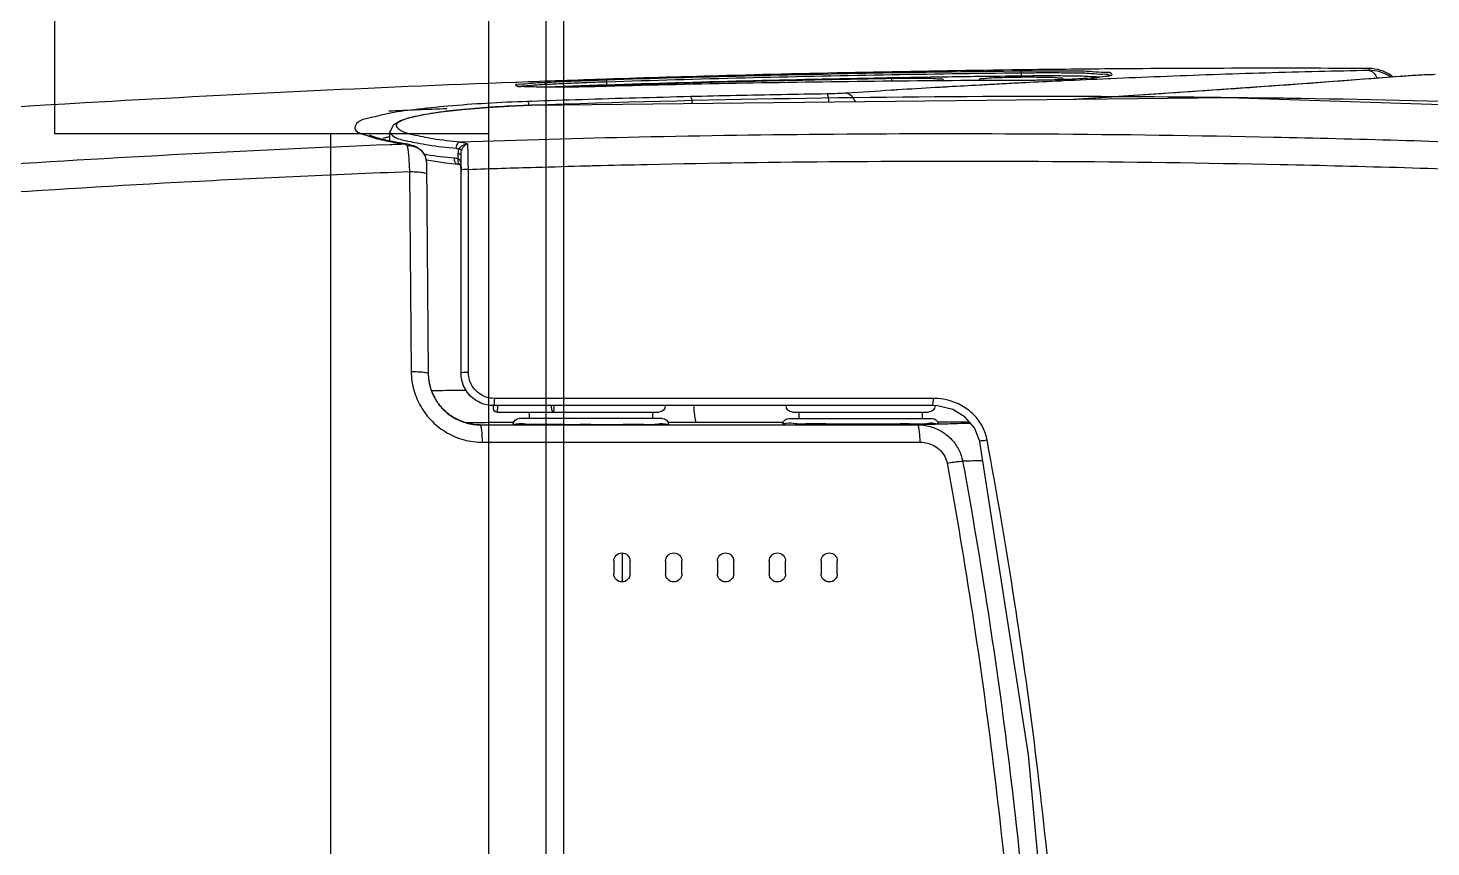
# Model space of a CAD drawing. Header units: millimetres. Extents: x 238075 to 303070, y -258150 to -205841.
# Drawn here: x 275235.9 to 275452.4, y -226556.4 to -226429.9 of the extents above; entities that cross this region are included whole.
import ezdxf

# ---------------------------------------------------------------- set-up
doc = ezdxf.new("R2010")
doc.units = ezdxf.units.MM
doc.header["$LTSCALE"] = 200
doc.layers.add('L4', color=4, linetype='Continuous')
doc.layers.add('아파트', color=253, linetype='Continuous')

msp = doc.modelspace()

# ---------------------------------------------------------------- linework, layer by layer
at = {"layer": 'L4'}
for p, q in [((275306.99, -227004.75, 0), (275306.99, -226313.95, 0)), ((275315.79, -226313.95), (275315.79, -227004.75)), ((275318.59, -227004.75), (275318.59, -226313.95)), ((275239.99, -226366.22), (275239.99, -226446.22)), ((275389.17, -226436.57), (275389.18, -226436.87)), ((275311.22, -226438.81), (275311.24, -226438.82)), ((275311.24, -226438.82), (275311.31, -226438.83)), ((275311.31, -226438.83), (275311.4, -226438.85)), ((275311.4, -226438.85), (275311.54, -226438.86)), ((275311.54, -226438.86), (275311.71, -226438.88)), ((275311.71, -226438.88), (275311.92, -226438.89)), ((275311.92, -226438.89), (275312.16, -226438.9)), ((275312.16, -226438.9), (275312.45, -226438.92)), ((275312.45, -226438.92), (275312.78, -226438.93)), ((275312.78, -226438.93), (275313.15, -226438.94)), ((275313.15, -226438.94), (275313.57, -226438.95)), ((275313.57, -226438.95), (275314.03, -226438.96)), ((275314.03, -226438.96), (275315.11, -226438.98)), ((275315.11, -226438.98), (275316.37, -226438.99)), ((275316.37, -226438.99), (275317.83, -226438.99)), ((275317.83, -226438.99), (275319.47, -226438.98)), ((275319.47, -226438.98), (275321.26, -226438.96)), ((275321.26, -226438.96), (275323.2, -226438.92)), ((275323.2, -226438.92), (275325.17, -226438.88)), ((275325.17, -226437.95), (275325.18, -226438.25)), ((275325.18, -226438.25), (275325.18, -226438.66)), ((275325.18, -226438.78), (275325.18, -226438.88)), ((275369.18, -226437.73), (275369.18, -226438.07)), ((275389.18, -226436.87), (275389.18, -226437.28)), ((275389.18, -226437.95), (275389.68, -226437.95)), ((275389.68, -226437.95), (275391.35, -226437.94)), ((275391.35, -226437.94), (275392.96, -226437.91)), ((275392.96, -226437.91), (275394.48, -226437.87)), ((275394.48, -226437.87), (275395.89, -226437.82)), ((275395.89, -226437.82), (275397.19, -226437.77)), ((275397.19, -226437.77), (275398.37, -226437.71)), ((275398.37, -226437.71), (275399.42, -226437.64)), ((275399.42, -226437.64), (275400.33, -226437.57)), ((275400.33, -226437.57), (275401.12, -226437.49)), ((275401.12, -226437.49), (275401.76, -226437.42)), ((275401.76, -226437.42), (275402.28, -226437.34)), ((275402.28, -226437.34), (275402.67, -226437.27)), ((275402.67, -226437.27), (275402.93, -226437.21)), ((275402.93, -226437.21), (275402.96, -226437.2)), ((275412.72, -226439.88), (275431.88, -226438.53)), ((275431.88, -226438.53), (275449, -226437.23)), ((275447.98, -226437.32), (275447.89, -226437.31)), ((275449, -226437.23), (275451.7, -226437.09)), ((275451.7, -226437.09), (275453.02, -226437.04)), ((275313.61, -226441.83), (275421.17, -226440.65)), ((275397.18, -226440.91), (275412.72, -226439.88)), ((275421.17, -226440.65), (275531.15, -226444.28)), ((275294.87, -226443.73), (275296.97, -226443.28)), ((275296.97, -226443.28), (275299.67, -226442.87)), ((275299.67, -226442.87), (275302.95, -226442.5)), ((275302.95, -226442.5), (275306.77, -226442.18)), ((275306.77, -226442.18), (275311, -226441.94)), ((275311, -226441.94), (275313.61, -226441.83)), ((275313.61, -226441.83), (275313.62, -226441.84)), ((275291.74, -226446), (275292.34, -226444.81)), ((275292.34, -226444.81), (275293.37, -226444.21)), ((275293.37, -226444.21), (275294.87, -226443.73)), ((275239.99, -226446.22), (275306.99, -226446.22, 0)), ((275282.64, -226859.72), (275282.64, -226446.22)), ((275288.66, -226446.48), (275288.58, -226446.41)), ((275288.58, -226446.41), (275288.66, -226446.44)), ((275288.66, -226446.44), (275289.21, -226446.66)), ((275289.21, -226446.66), (275290.19, -226446.96)), ((275290.19, -226446.96), (275291.54, -226447.28)), ((275291.54, -226447.28), (275293.24, -226447.6)), ((275291.74, -226445.99), (275291.74, -226446)), ((275291.74, -226447.32), (275291.74, -226445.99)), ((275293.24, -226447.6), (275294.48, -226447.8)), ((275293.97, -226447.8), (275294.48, -226447.8)), ((275294.48, -226447.8), (275295.85, -226448.25)), ((275295.85, -226448.25), (275296.62, -226448.83)), ((275296.62, -226448.83), (275297.18, -226449.72)), ((275297.18, -226449.72), (275297.38, -226450.74)), ((275302.3, -226449.36), (275302.73, -226449.36)), ((275302.3, -226450.08), (275302.3, -226449.36)), ((275302.73, -226483.22), (275302.73, -226449.36)), ((275297.44, -226450.34), (275297.29, -226450.31)), ((275297.38, -226450.74), (275297.66, -226483.27)), ((275300.33, -226450.76), (275297.44, -226450.34)), ((275302.26, -226450.97), (275300.33, -226450.76)), ((275302.61, -226451.04), (275302.26, -226450.97)), ((275302.67, -226451.06), (275302.61, -226451.04)), ((275302.61, -226451.04), (275302.61, -226451.04)), ((275302.65, -226451.08), (275302.64, -226451.03)), ((275302.7, -226451.42), (275302.65, -226451.08)), ((275302.73, -226451.92), (275302.7, -226451.42)), ((275302.73, -226452.08), (275302.73, -226451.92)), ((275303.86, -226483.11), (275303.86, -226451.74)), ((275294.76, -226452.07), (275295.04, -226482.96)), ((275302.73, -226452.08), (275302.73, -226452.07)), ((275302.73, -226483.39), (275302.73, -226483.22)), ((275302.75, -226483.69), (275302.73, -226483.39)), ((275302.79, -226483.97), (275302.75, -226483.69)), ((275302.84, -226484.24), (275302.79, -226483.97)), ((275302.9, -226484.51), (275302.84, -226484.24)), ((275302.98, -226484.77), (275302.9, -226484.51)), ((275303.06, -226485.01), (275302.98, -226484.77)), ((275303.16, -226485.25), (275303.06, -226485.01)), ((275303.27, -226485.48), (275303.16, -226485.25)), ((275303.38, -226485.69), (275303.27, -226485.48)), ((275303.5, -226485.89), (275303.38, -226485.69)), ((275303.62, -226486.07), (275303.5, -226485.89)), ((275303.74, -226486.24), (275303.62, -226486.07)), ((275303.86, -226486.39), (275303.74, -226486.24)), ((275303.97, -226486.52), (275303.86, -226486.39)), ((275304.07, -226486.63), (275303.97, -226486.52)), ((275304.14, -226486.71), (275304.07, -226486.63)), ((275304.19, -226486.76), (275304.14, -226486.71)), ((275304.19, -226486.76), (275304.24, -226486.8)), ((275304.24, -226486.8), (275304.27, -226486.83)), ((275307.73, -226488.72), (275307.73, -226488.22)), ((275375.44, -226488.22), (275307.73, -226488.22)), ((275376.28, -226488.26), (275375.44, -226488.22)), ((275378.61, -226488.85), (275376.28, -226488.26)), ((275308.23, -226489.22), (275333.25, -226489.22)), ((275333.76, -226490.22), (275311.74, -226490.22)), ((275313.25, -226489.22), (275313.25, -226490.22)), ((275332.25, -226489.22), (275332.25, -226490.22)), ((275332.25, -226489.22), (275332.25, -226490.22)), ((275353.34, -226490.22), (275375.4, -226490.22)), ((275353.88, -226489.22), (275374.88, -226489.22)), ((275354.88, -226489.22), (275354.88, -226490.22)), ((275373.88, -226489.22), (275373.88, -226490.22)), ((275373.88, -226489.22), (275373.88, -226490.22)), ((275380.55, -226490.03), (275378.61, -226488.85)), ((275381.97, -226491.67), (275380.55, -226490.03)), ((275305.57, -226491.14), (275305.65, -226491.14)), ((275305.65, -226491.2), (275305.65, -226491.14)), ((275382.76, -226493.62), (275381.97, -226491.67)), ((275382.8, -226493.83), (275382.76, -226493.62)), ((275390.29, -226542.19), (275382.8, -226493.83)), ((275326.3, -226512.22), (275326.3, -226514.22)), ((275327.65, -226515.44), (275327.65, -226511)), ((275328.8, -226514.22), (275328.8, -226512.22)), ((275334.3, -226512.22), (275334.3, -226514.22)), ((275336.8, -226514.22), (275336.8, -226512.22)), ((275342.3, -226512.22), (275342.3, -226514.22)), ((275344.8, -226514.22), (275344.8, -226512.22)), ((275350.3, -226512.22), (275350.3, -226514.22)), ((275352.8, -226514.22), (275352.8, -226512.22)), ((275358.3, -226512.22), (275358.3, -226514.22)), ((275360.8, -226514.22), (275360.8, -226512.22)), ((275394.94, -226592.63), (275390.29, -226542.19))]:
    msp.add_line(p, q, dxfattribs=at)
for points in [[(275389.16, -226436.37), (275374.01, -226436.56), (275358.86, -226436.85), (275343.72, -226437.26)], [(275389.17, -226436.57), (275382.06, -226436.65), (275374.95, -226436.75), (275367.85, -226436.88)], [(275402.95, -226436.23), (275398.35, -226436.27), (275393.75, -226436.31), (275389.16, -226436.37)], [(275391.88, -226436.55), (275390.98, -226436.56), (275390.08, -226436.57), (275389.17, -226436.57)], [(275391.82, -226436.85), (275390.94, -226436.86), (275390.06, -226436.87), (275389.18, -226436.87)], [(275394.69, -226436.85), (275393.73, -226436.85), (275392.78, -226436.85), (275391.82, -226436.85)], [(275394.8, -226436.55), (275393.83, -226436.55), (275392.85, -226436.55), (275391.88, -226436.55)], [(275397.54, -226436.88), (275396.59, -226436.88), (275395.64, -226436.86), (275394.69, -226436.85)], [(275397.71, -226436.58), (275396.74, -226436.58), (275395.77, -226436.56), (275394.8, -226436.55)], [(275400.2, -226436.66), (275399.37, -226436.59), (275398.54, -226436.59), (275397.71, -226436.58)], [(275402.02, -226436.77), (275401.41, -226436.8), (275400.81, -226436.71), (275400.2, -226436.66)], [(275403.05, -226436.92), (275402.71, -226436.7), (275402.37, -226436.75), (275402.02, -226436.77)], [(275442.86, -226436.16), (275429.55, -226436.1), (275416.25, -226436.12), (275402.95, -226436.23)], [(275426.92, -226436.86), (275424.19, -226436.94), (275421.47, -226437.03), (275418.74, -226437.13)], [(275435.07, -226436.64), (275432.35, -226436.71), (275429.64, -226436.78), (275426.92, -226436.86)], [(275442.87, -226436.47), (275440.27, -226436.52), (275437.67, -226436.57), (275435.07, -226436.64)], [(275444.7, -226436.46), (275444.1, -226436.27), (275443.48, -226436.17), (275442.86, -226436.16)], [(275442.86, -226436.16), (275442.86, -226436.18), (275442.86, -226436.2), (275442.86, -226436.22)], [(275442.86, -226436.22), (275442.86, -226436.3), (275442.86, -226436.39), (275442.86, -226436.47)], [(275444.53, -226436.69), (275443.99, -226436.54), (275443.43, -226436.47), (275442.87, -226436.47)], [(275442.87, -226436.47), (275443.09, -226436.48), (275443.3, -226436.59), (275443.47, -226436.73)], [(275443.47, -226436.73), (275443.69, -226436.91), (275443.85, -226437.14), (275443.98, -226437.39)], [(275446.04, -226437.36), (275445.57, -226437.07), (275445.06, -226436.84), (275444.53, -226436.69)], [(275446.37, -226437.32), (275445.86, -226436.95), (275445.29, -226436.66), (275444.7, -226436.46)], [(275311.2, -226438.3), (275289.01, -226439.13), (275266.83, -226440.19), (275244.66, -226441.48)], [(275311.86, -226438.61), (275311.61, -226438.61), (275311.01, -226438.57), (275311.12, -226438.73)], [(275311.12, -226438.73), (275311.14, -226438.76), (275311.19, -226438.79), (275311.23, -226438.82)], [(275311.35, -226438.3), (275311.3, -226438.3), (275311.25, -226438.3), (275311.2, -226438.3)], [(275311.23, -226438.82), (275311.23, -226438.82), (275311.24, -226438.82), (275311.24, -226438.83)], [(275311.24, -226438.83), (275311.52, -226439.01), (275311.9, -226438.94), (275312.22, -226438.91)], [(275325.13, -226437.81), (275320.53, -226437.97), (275315.94, -226438.13), (275311.35, -226438.3)], [(275313.4, -226438.48), (275312.89, -226438.53), (275312.38, -226438.61), (275311.86, -226438.61)], [(275313.66, -226438.78), (275313.16, -226438.83), (275312.66, -226438.91), (275312.16, -226438.91)], [(275312.22, -226438.91), (275312.81, -226438.84), (275313.41, -226438.92), (275314, -226438.96)], [(275315.63, -226438.35), (275314.89, -226438.38), (275314.14, -226438.4), (275313.4, -226438.48)], [(275315.84, -226438.64), (275315.12, -226438.68), (275314.39, -226438.7), (275313.66, -226438.78)], [(275314, -226438.96), (275314.83, -226439.02), (275315.65, -226439), (275316.47, -226438.99)], [(275318.44, -226438.21), (275317.5, -226438.25), (275316.57, -226438.31), (275315.63, -226438.35)], [(275317.14, -226438.58), (275316.71, -226438.61), (275316.28, -226438.63), (275315.84, -226438.64)], [(275316.47, -226438.99), (275316.71, -226438.99), (275316.94, -226438.99), (275317.18, -226438.98)], [(275316.94, -226438.98), (275317.38, -226438.96), (275317.82, -226438.94), (275318.26, -226438.92)], [(275318.59, -226438.51), (275318.11, -226438.53), (275317.63, -226438.56), (275317.14, -226438.58)], [(275317.18, -226438.98), (275317.92, -226438.98), (275318.67, -226438.98), (275319.41, -226438.98)], [(275318.26, -226438.92), (275319.37, -226438.88), (275320.47, -226438.83), (275321.58, -226438.79)], [(275321.68, -226438.08), (275320.6, -226438.12), (275319.52, -226438.16), (275318.44, -226438.21)], [(275321.77, -226438.38), (275320.71, -226438.42), (275319.65, -226438.46), (275318.59, -226438.51)], [(275319.41, -226438.98), (275320.41, -226438.98), (275321.4, -226438.96), (275322.4, -226438.94)], [(275322.71, -226438.87), (275321.96, -226438.9), (275321.22, -226438.93), (275320.47, -226438.97)], [(275321.58, -226438.79), (275322.78, -226438.74), (275323.98, -226438.7), (275325.18, -226438.66)], [(275325.17, -226437.95), (275324.01, -226437.99), (275322.84, -226438.03), (275321.68, -226438.08)], [(275325.18, -226438.25), (275324.04, -226438.29), (275322.9, -226438.33), (275321.77, -226438.38)], [(275322.4, -226438.94), (275323.28, -226438.92), (275324.16, -226438.9), (275325.03, -226438.88)], [(275325.18, -226438.78), (275324.35, -226438.81), (275323.53, -226438.84), (275322.71, -226438.87)], [(275325.03, -226438.88), (275325.08, -226438.88), (275325.12, -226438.88), (275325.17, -226438.88)], [(275343.72, -226437.26), (275337.52, -226437.43), (275331.32, -226437.61), (275325.13, -226437.81)], [(275346.51, -226437.34), (275339.4, -226437.52), (275332.28, -226437.72), (275325.17, -226437.95)], [(275325.17, -226438.88), (275332.28, -226438.69), (275339.39, -226438.52), (275346.5, -226438.39)], [(275346.52, -226437.64), (275339.4, -226437.82), (275332.29, -226438.02), (275325.18, -226438.25)], [(275325.18, -226438.66), (275332.29, -226438.43), (275339.4, -226438.23), (275346.52, -226438.05)], [(275339.85, -226438.36), (275334.96, -226438.49), (275330.07, -226438.63), (275325.18, -226438.78)], [(275354.51, -226438.01), (275349.62, -226438.11), (275344.73, -226438.23), (275339.85, -226438.36)], [(275346.5, -226438.39), (275353.62, -226438.26), (275360.73, -226438.16), (275367.84, -226438.08)], [(275367.85, -226436.88), (275360.73, -226437.01), (275353.62, -226437.16), (275346.51, -226437.34)], [(275367.85, -226437.18), (275360.74, -226437.31), (275353.63, -226437.46), (275346.52, -226437.64)], [(275346.52, -226438.05), (275353.63, -226437.87), (275360.74, -226437.72), (275367.85, -226437.59)], [(275369.18, -226437.73), (275364.29, -226437.81), (275359.4, -226437.9), (275354.51, -226438.01)], [(275367.84, -226438.08), (275374.95, -226438.01), (275382.06, -226437.97), (275389.18, -226437.95)], [(275389.18, -226436.87), (275382.07, -226436.95), (275374.96, -226437.05), (275367.85, -226437.18)], [(275367.85, -226437.59), (275368.29, -226437.58), (275368.73, -226437.57), (275369.16, -226437.57)], [(275369.16, -226437.57), (275371.83, -226437.52), (275374.5, -226437.48), (275377.17, -226437.44)], [(275371.65, -226437.7), (275370.83, -226437.7), (275370, -226437.71), (275369.18, -226437.73)], [(275373.88, -226437.71), (275373.11, -226437.71), (275372.39, -226437.7), (275371.65, -226437.7)], [(275375.65, -226437.75), (275375.12, -226437.69), (275374.49, -226437.7), (275373.88, -226437.71)], [(275376.78, -226437.82), (275376.28, -226437.85), (275375.99, -226437.78), (275375.65, -226437.75)], [(275377.18, -226437.92), (275377.17, -226437.79), (275376.96, -226437.81), (275376.78, -226437.82)], [(275376.83, -226438.03), (275376.95, -226438.01), (275377.18, -226438.04), (275377.18, -226437.92)], [(275377.17, -226437.44), (275379, -226437.41), (275380.84, -226437.38), (275382.67, -226437.36)], [(275377.94, -226439), (275377.71, -226439.01), (275377.48, -226439.03), (275377.24, -226439.04)], [(275382.72, -226438.73), (275381.13, -226438.82), (275379.54, -226438.91), (275377.94, -226439)], [(275382.67, -226437.36), (275384.84, -226437.33), (275387.01, -226437.31), (275389.18, -226437.28)], [(275382.99, -226437.77), (275382.85, -226437.77), (275382.68, -226437.76), (275382.68, -226437.87)], [(275382.68, -226437.87), (275382.68, -226437.98), (275382.86, -226437.96), (275382.99, -226437.96)], [(275382.68, -226437.87), (275382.68, -226437.98), (275382.86, -226437.96), (275382.99, -226437.96)], [(275383.16, -226438.71), (275383.01, -226438.72), (275382.87, -226438.73), (275382.72, -226438.73)], [(275383.91, -226437.69), (275383.64, -226437.72), (275383.4, -226437.78), (275382.99, -226437.77)], [(275382.99, -226437.96), (275383.12, -226437.96), (275383.2, -226437.96), (275383.31, -226437.97)], [(275382.99, -226437.96), (275383.12, -226437.96), (275383.2, -226437.96), (275383.31, -226437.97)], [(275386.2, -226438.55), (275385.19, -226438.6), (275384.17, -226438.66), (275383.16, -226438.71)], [(275385.35, -226437.61), (275384.85, -226437.62), (275384.34, -226437.63), (275383.91, -226437.69)], [(275387.15, -226437.56), (275386.56, -226437.57), (275385.97, -226437.6), (275385.35, -226437.61)], [(275389.2, -226438.39), (275388.2, -226438.44), (275387.2, -226438.5), (275386.2, -226438.55)], [(275389.17, -226437.53), (275388.5, -226437.53), (275387.82, -226437.54), (275387.15, -226437.56)], [(275391.17, -226437.52), (275390.51, -226437.52), (275389.84, -226437.52), (275389.17, -226437.53)], [(275391.17, -226437.52), (275390.51, -226437.52), (275389.84, -226437.52), (275389.17, -226437.53)], [(275389.18, -226437.28), (275390.37, -226437.27), (275391.57, -226437.26), (275392.76, -226437.26)], [(275389.18, -226437.95), (275389.21, -226437.95), (275389.25, -226437.95), (275389.28, -226437.95)], [(275394.47, -226438.14), (275392.71, -226438.22), (275390.95, -226438.31), (275389.2, -226438.39)], [(275389.28, -226437.95), (275390.31, -226437.95), (275391.34, -226437.94), (275392.37, -226437.92)], [(275392.99, -226437.55), (275392.37, -226437.54), (275391.78, -226437.53), (275391.17, -226437.52)], [(275392.99, -226437.55), (275392.37, -226437.54), (275391.78, -226437.53), (275391.17, -226437.52)], [(275392.37, -226437.92), (275392.46, -226437.92), (275392.56, -226437.92), (275392.66, -226437.92)], [(275392.66, -226437.92), (275392.71, -226437.92), (275392.77, -226437.91), (275392.82, -226437.91)], [(275392.76, -226437.26), (275393.73, -226437.26), (275394.71, -226437.26), (275395.68, -226437.27)], [(275392.82, -226437.91), (275393.77, -226437.9), (275394.72, -226437.87), (275395.68, -226437.83)], [(275394.43, -226437.6), (275394.01, -226437.55), (275393.49, -226437.55), (275392.99, -226437.55)], [(275394.43, -226437.6), (275394.01, -226437.55), (275393.49, -226437.55), (275392.99, -226437.55)], [(275395.36, -226437.68), (275394.95, -226437.68), (275394.71, -226437.63), (275394.43, -226437.6)], [(275395.36, -226437.68), (275394.95, -226437.68), (275394.71, -226437.63), (275394.43, -226437.6)], [(275395.69, -226438.08), (275395.28, -226438.1), (275394.87, -226438.12), (275394.47, -226438.14)], [(275395.68, -226437.77), (275395.68, -226437.66), (275395.51, -226437.67), (275395.36, -226437.68)], [(275395.68, -226437.77), (275395.68, -226437.66), (275395.51, -226437.67), (275395.36, -226437.68)], [(275395.48, -226437.88), (275395.56, -226437.87), (275395.68, -226437.85), (275395.68, -226437.77)], [(275395.68, -226437.27), (275395.82, -226437.27), (275395.95, -226437.27), (275396.09, -226437.27)], [(275395.68, -226437.83), (275395.71, -226437.83), (275395.75, -226437.83), (275395.78, -226437.83)], [(275402.59, -226437.76), (275400.29, -226437.86), (275397.99, -226437.97), (275395.69, -226438.08)], [(275395.78, -226437.83), (275395.83, -226437.83), (275395.88, -226437.83), (275395.93, -226437.82)], [(275395.93, -226437.82), (275395.99, -226437.82), (275396.04, -226437.82), (275396.1, -226437.82)], [(275396.09, -226437.27), (275397.04, -226437.28), (275397.99, -226437.29), (275398.94, -226437.33)], [(275396.1, -226437.82), (275396.93, -226437.78), (275397.76, -226437.74), (275398.59, -226437.69)], [(275399.97, -226436.96), (275399.16, -226436.89), (275398.35, -226436.89), (275397.54, -226436.88)], [(275398.59, -226437.69), (275398.65, -226437.69), (275398.71, -226437.69), (275398.78, -226437.68)], [(275398.78, -226437.68), (275398.84, -226437.68), (275398.91, -226437.67), (275398.97, -226437.67)], [(275398.94, -226437.33), (275399.67, -226437.36), (275400.4, -226437.4), (275401.12, -226437.43)], [(275398.97, -226437.67), (275399.59, -226437.64), (275400.22, -226437.6), (275400.84, -226437.53)], [(275401.75, -226437.07), (275401.15, -226437.09), (275400.56, -226437.01), (275399.97, -226436.96)], [(275400.84, -226437.53), (275400.9, -226437.52), (275400.96, -226437.51), (275401.03, -226437.5)], [(275401.03, -226437.5), (275401.05, -226437.5), (275401.08, -226437.49), (275401.11, -226437.49)], [(275401.11, -226437.49), (275401.54, -226437.43), (275401.96, -226437.35), (275402.39, -226437.32)], [(275401.12, -226437.43), (275401.22, -226437.43), (275401.32, -226437.43), (275401.42, -226437.44)], [(275402.76, -226437.22), (275402.48, -226437.03), (275402.09, -226437.05), (275401.75, -226437.07)], [(275402.39, -226437.32), (275402.45, -226437.31), (275402.5, -226437.31), (275402.55, -226437.3)], [(275402.55, -226437.3), (275402.57, -226437.3), (275402.6, -226437.3), (275402.62, -226437.3)], [(275402.98, -226437.75), (275402.85, -226437.75), (275402.72, -226437.76), (275402.59, -226437.76)], [(275402.62, -226437.3), (275402.84, -226437.28), (275403.27, -226437.24), (275403.24, -226437.1)], [(275402.8, -226437.25), (275402.78, -226437.24), (275402.77, -226437.23), (275402.76, -226437.22)], [(275410.66, -226437.43), (275408.1, -226437.53), (275405.54, -226437.64), (275402.98, -226437.75)], [(275403.24, -226437.1), (275403.23, -226437.05), (275403.14, -226436.97), (275403.05, -226436.92)], [(275418.74, -226437.13), (275416.05, -226437.22), (275413.36, -226437.32), (275410.66, -226437.43)], [(275410.81, -226440.02), (275416.88, -226439.61), (275422.95, -226439.19), (275429.03, -226438.75)], [(275429.03, -226438.75), (275435.35, -226438.29), (275441.66, -226437.82), (275447.98, -226437.32)], [(275443.98, -226437.39), (275444.01, -226437.45), (275444.05, -226437.52), (275444.08, -226437.59)], [(275446.04, -226437.36), (275446.07, -226437.38), (275446.09, -226437.4), (275446.11, -226437.43)], [(275446.15, -226437.43), (275446.11, -226437.41), (275446.08, -226437.38), (275446.04, -226437.36)], [(275446.48, -226437.4), (275446.44, -226437.38), (275446.41, -226437.35), (275446.37, -226437.32)], [(275447.98, -226437.32), (275448.8, -226437.25), (275449.62, -226437.2), (275450.44, -226437.16)], [(275450.44, -226437.16), (275451.31, -226437.11), (275452.18, -226437.08), (275453.06, -226437.06)], [(275321.34, -226440.98), (275318.76, -226441.06), (275316.18, -226441.15), (275313.59, -226441.24)], [(275393.23, -226440.49), (275366.69, -226440.49), (275340.15, -226440.93), (275313.62, -226441.84)], [(275329.73, -226440.73), (275326.93, -226440.81), (275324.14, -226440.89), (275321.34, -226440.98)], [(275338.15, -226440.51), (275335.34, -226440.58), (275332.53, -226440.65), (275329.73, -226440.73)], [(275345.15, -226440.35), (275342.82, -226440.4), (275340.48, -226440.45), (275338.15, -226440.51)], [(275338.15, -226440.51), (275338.23, -226440.57), (275338.25, -226440.69), (275338.27, -226440.8)], [(275338.27, -226440.8), (275338.31, -226441.04), (275338.35, -226441.24), (275338.38, -226441.46)], [(275352.18, -226440.21), (275349.83, -226440.25), (275347.49, -226440.3), (275345.15, -226440.35)], [(275359.23, -226440.09), (275356.88, -226440.12), (275354.53, -226440.16), (275352.18, -226440.21)], [(275360.81, -226440.04), (275360.28, -226440.06), (275359.76, -226440.08), (275359.23, -226440.09)], [(275359.23, -226440.09), (275359.31, -226440.16), (275359.32, -226440.28), (275359.34, -226440.39)], [(275359.34, -226440.39), (275359.38, -226440.62), (275359.41, -226440.83), (275359.44, -226441.05)], [(275359.44, -226441.05), (275359.45, -226441.14), (275359.46, -226441.23), (275359.47, -226441.33)], [(275362.27, -226439.97), (275361.78, -226440), (275361.3, -226440.03), (275360.81, -226440.04)], [(275369.13, -226439.53), (275366.84, -226439.67), (275364.56, -226439.82), (275362.27, -226439.97)], [(275362.27, -226439.97), (275362.49, -226440), (275362.69, -226440.12), (275362.86, -226440.26)], [(275362.86, -226440.26), (275363.07, -226440.44), (275363.23, -226440.68), (275363.37, -226440.92)], [(275363.37, -226440.92), (275363.43, -226441.04), (275363.48, -226441.15), (275363.53, -226441.27)], [(275369.25, -226439.52), (275369.21, -226439.52), (275369.17, -226439.52), (275369.13, -226439.53)], [(275370.14, -226439.46), (275369.84, -226439.48), (275369.54, -226439.5), (275369.25, -226439.52)], [(275375.88, -226439.12), (275373.96, -226439.23), (275372.05, -226439.35), (275370.14, -226439.46)], [(275376.91, -226439.06), (275376.57, -226439.08), (275376.22, -226439.1), (275375.88, -226439.12)], [(275377.24, -226439.04), (275377.13, -226439.05), (275377.02, -226439.05), (275376.91, -226439.06)], [(275426.16, -226440.72), (275415.19, -226440.57), (275404.21, -226440.49), (275393.23, -226440.49)], [(275397.36, -226440.91), (275401.84, -226440.62), (275406.33, -226440.32), (275410.81, -226440.02)], [(275430.21, -226440.77), (275428.86, -226440.75), (275427.51, -226440.73), (275426.16, -226440.72)], [(275464.85, -226441.54), (275453.31, -226441.2), (275441.76, -226440.95), (275430.21, -226440.77)], [(275244.66, -226441.48), (275211.67, -226443.41), (275178.71, -226445.86), (275145.8, -226448.83)], [(275291.3, -226443.16), (275290.3, -226443.38), (275289.34, -226443.65), (275288.29, -226443.88)], [(275295.51, -226442.52), (275294.09, -226442.69), (275292.67, -226442.87), (275291.3, -226443.16)], [(275300.53, -226442.38), (275297.54, -226442.5), (275294.56, -226442.62), (275291.57, -226442.75)], [(275300.7, -226441.98), (275298.97, -226442.13), (275297.24, -226442.32), (275295.51, -226442.52)], [(275298.87, -226442.99), (275297.77, -226443.16), (275296.68, -226443.35), (275295.58, -226443.59)], [(275303.12, -226442.49), (275301.7, -226442.62), (275300.28, -226442.78), (275298.87, -226442.99)], [(275306.64, -226441.55), (275304.66, -226441.67), (275302.67, -226441.81), (275300.7, -226441.98)], [(275307.9, -226442.12), (275306.3, -226442.22), (275304.71, -226442.34), (275303.12, -226442.49)], [(275313, -226441.26), (275310.88, -226441.33), (275308.76, -226441.43), (275306.64, -226441.55)], [(275308.15, -226442.1), (275308.07, -226442.1), (275307.98, -226442.11), (275307.9, -226442.12)], [(275308.65, -226442.07), (275308.48, -226442.08), (275308.32, -226442.09), (275308.15, -226442.1)], [(275313.62, -226441.84), (275311.97, -226441.89), (275310.31, -226441.97), (275308.65, -226442.07)], [(275313.59, -226441.24), (275313.4, -226441.24), (275313.2, -226441.25), (275313, -226441.26)], [(275313, -226441.26), (275313.09, -226441.32), (275313.11, -226441.44), (275313.13, -226441.55)], [(275313.13, -226441.55), (275313.14, -226441.66), (275313.16, -226441.75), (275313.18, -226441.85)], [(275338.38, -226441.46), (275338.39, -226441.49), (275338.39, -226441.53), (275338.39, -226441.56)], [(275286.61, -226444.66), (275286.43, -226444.9), (275286.3, -226445.22), (275286.35, -226445.47)], [(275286.35, -226445.47), (275286.43, -226445.89), (275287.02, -226446.11), (275287.54, -226446.29)], [(275288.29, -226443.88), (275287.66, -226444.02), (275287.01, -226444.14), (275286.61, -226444.66)], [(275293.5, -226444.25), (275293.18, -226444.4), (275292.73, -226444.6), (275292.72, -226444.95)], [(275292.72, -226444.95), (275292.72, -226445.01), (275292.73, -226445.07), (275292.76, -226445.12)], [(275292.76, -226445.12), (275292.87, -226445.36), (275293.1, -226445.52), (275293.31, -226445.67)], [(275295.58, -226443.59), (275294.87, -226443.74), (275294.15, -226443.92), (275293.5, -226444.25)], [(275287.54, -226446.29), (275288.51, -226446.63), (275289.25, -226446.87), (275290.12, -226447.08)], [(275290.12, -226447.08), (275290.57, -226447.19), (275291.03, -226447.29), (275291.48, -226447.38)], [(275291.18, -226446.83), (275291.01, -226446.88), (275290.84, -226446.92), (275290.67, -226446.98)], [(275291.74, -226446.68), (275291.55, -226446.73), (275291.37, -226446.79), (275291.18, -226446.83)], [(275291.48, -226447.38), (275291.57, -226447.4), (275291.66, -226447.42), (275291.75, -226447.43)], [(275291.75, -226446), (275291.8, -226446.29), (275292.11, -226446.49), (275292.36, -226446.66)], [(275291.75, -226447.43), (275292.49, -226447.57), (275293.23, -226447.69), (275293.97, -226447.8)], [(275292.36, -226446.66), (275292.95, -226447.05), (275293.67, -226447.21), (275294.37, -226447.34)], [(275293.31, -226445.67), (275293.87, -226446.05), (275294.56, -226446.21), (275295.24, -226446.35)], [(275294.37, -226447.34), (275294.43, -226447.36), (275294.49, -226447.37), (275294.56, -226447.38)], [(275294.56, -226447.38), (275295.03, -226447.47), (275295.49, -226447.56), (275295.96, -226447.66)], [(275295.24, -226446.35), (275296.3, -226446.59), (275297.33, -226446.8), (275298.38, -226446.98)], [(275295.96, -226447.66), (275296.52, -226447.77), (275297.08, -226447.87), (275297.64, -226447.97)], [(275298.38, -226446.98), (275299.76, -226447.2), (275301.16, -226447.36), (275302.55, -226447.49)], [(275302.08, -226448.02), (275302.12, -226447.89), (275302.19, -226447.77), (275302.28, -226447.66)], [(275302.28, -226447.66), (275302.35, -226447.58), (275302.45, -226447.52), (275302.55, -226447.49)], [(275302.55, -226447.49), (275311.77, -226447.18), (275320.99, -226446.92), (275330.21, -226446.72)], [(275302.55, -226447.49), (275302.76, -226447.52), (275302.97, -226447.56), (275303.18, -226447.61)], [(275303.18, -226447.61), (275303.37, -226447.66), (275303.56, -226447.72), (275303.75, -226447.78)], [(275330.21, -226446.72), (275340.21, -226446.51), (275350.22, -226446.36), (275360.22, -226446.28)], [(275360.22, -226446.28), (275371.08, -226446.2), (275381.94, -226446.19), (275392.8, -226446.26)], [(275392.8, -226446.26), (275404.59, -226446.33), (275416.38, -226446.5), (275428.16, -226446.75)], [(275428.16, -226446.75), (275440.99, -226447.02), (275453.82, -226447.4), (275466.64, -226447.87)], [(275224.71, -226451.49), (275235.83, -226450.74), (275246.96, -226450.06), (275258.1, -226449.46)], [(275258.1, -226449.46), (275269.31, -226448.85), (275280.53, -226448.33), (275291.76, -226447.89)], [(275291.76, -226447.89), (275292.5, -226447.86), (275293.23, -226447.83), (275293.97, -226447.8)], [(275293.97, -226447.8), (275294.05, -226447.83), (275294.12, -226447.87), (275294.2, -226447.91)], [(275294.2, -226447.91), (275294.24, -226447.94), (275294.28, -226447.97), (275294.33, -226448)], [(275294.33, -226448), (275294.36, -226448.03), (275294.39, -226448.05), (275294.42, -226448.08)], [(275294.42, -226448.08), (275294.53, -226448.05), (275294.64, -226448.04), (275294.75, -226448.03)], [(275294.42, -226448.08), (275294.54, -226448.06), (275294.67, -226448.06), (275294.8, -226448.07)], [(275294.42, -226448.08), (275294.46, -226448.29), (275294.49, -226448.51), (275294.52, -226448.72)], [(275294.52, -226448.72), (275294.56, -226449.03), (275294.59, -226449.34), (275294.62, -226449.65)], [(275294.62, -226449.65), (275294.65, -226450.03), (275294.68, -226450.41), (275294.7, -226450.79)], [(275294.75, -226448.03), (275294.85, -226448.02), (275294.95, -226448.02), (275295.05, -226448.03)], [(275294.8, -226448.07), (275294.91, -226448.08), (275295.02, -226448.09), (275295.14, -226448.11)], [(275295.05, -226448.03), (275295.15, -226448.04), (275295.25, -226448.05), (275295.35, -226448.07)], [(275295.14, -226448.11), (275295.25, -226448.13), (275295.36, -226448.16), (275295.47, -226448.19)], [(275295.35, -226448.07), (275295.44, -226448.09), (275295.54, -226448.12), (275295.63, -226448.15)], [(275295.47, -226448.19), (275295.58, -226448.23), (275295.69, -226448.27), (275295.79, -226448.31)], [(275295.63, -226448.15), (275295.7, -226448.18), (275295.78, -226448.21), (275295.85, -226448.25)], [(275295.79, -226448.31), (275295.9, -226448.36), (275296, -226448.41), (275296.1, -226448.47)], [(275296.1, -226448.47), (275296.2, -226448.53), (275296.29, -226448.59), (275296.38, -226448.66)], [(275296.38, -226448.66), (275296.46, -226448.73), (275296.55, -226448.81), (275296.62, -226448.89)], [(275296.62, -226448.89), (275296.7, -226448.97), (275296.78, -226449.05), (275296.84, -226449.14)], [(275296.84, -226449.14), (275296.91, -226449.23), (275296.97, -226449.33), (275297.03, -226449.43)], [(275296.95, -226449.36), (275297.11, -226449.39), (275297.28, -226449.42), (275297.45, -226449.45)], [(275297.03, -226449.43), (275297.09, -226449.53), (275297.14, -226449.63), (275297.18, -226449.74)], [(275297.18, -226449.74), (275297.22, -226449.84), (275297.26, -226449.95), (275297.29, -226450.06)], [(275297.45, -226449.45), (275298.86, -226449.69), (275300.28, -226449.83), (275301.7, -226449.97)], [(275297.64, -226447.97), (275299.08, -226448.2), (275300.53, -226448.34), (275301.98, -226448.48)], [(275301.98, -226448.48), (275301.99, -226448.32), (275302.02, -226448.17), (275302.08, -226448.02)], [(275301.98, -226448.48), (275302.06, -226448.49), (275302.13, -226448.5), (275302.21, -226448.5)], [(275302.21, -226448.5), (275302.28, -226448.51), (275302.35, -226448.52), (275302.43, -226448.54)], [(275302.3, -226449.36), (275302.3, -226449.29), (275302.3, -226449.21), (275302.31, -226449.14)], [(275302.31, -226449.14), (275302.31, -226449.06), (275302.32, -226448.99), (275302.33, -226448.92)], [(275302.33, -226448.92), (275302.34, -226448.86), (275302.35, -226448.79), (275302.37, -226448.72)], [(275302.37, -226448.72), (275302.39, -226448.66), (275302.4, -226448.6), (275302.43, -226448.54)], [(275302.43, -226448.54), (275302.46, -226448.48), (275302.49, -226448.44), (275302.53, -226448.39)], [(275302.43, -226448.54), (275302.49, -226448.57), (275302.54, -226448.61), (275302.6, -226448.64)], [(275302.53, -226448.39), (275302.58, -226448.34), (275302.62, -226448.29), (275302.67, -226448.24)], [(275302.6, -226448.64), (275302.68, -226448.69), (275302.76, -226448.75), (275302.8, -226448.83)], [(275302.67, -226448.24), (275302.73, -226448.19), (275302.79, -226448.15), (275302.85, -226448.11)], [(275302.73, -226449.21), (275302.74, -226449.08), (275302.76, -226448.95), (275302.8, -226448.83)], [(275302.73, -226449.36), (275302.73, -226449.31), (275302.73, -226449.26), (275302.73, -226449.21)], [(275302.8, -226448.83), (275302.82, -226448.77), (275302.84, -226448.71), (275302.87, -226448.65)], [(275302.85, -226448.11), (275302.91, -226448.06), (275302.98, -226448.02), (275303.05, -226447.98)], [(275302.87, -226448.65), (275302.89, -226448.58), (275302.92, -226448.52), (275302.96, -226448.46)], [(275302.96, -226448.46), (275303, -226448.4), (275303.04, -226448.34), (275303.08, -226448.28)], [(275303.05, -226447.98), (275303.12, -226447.94), (275303.2, -226447.91), (275303.28, -226447.88)], [(275303.08, -226448.28), (275303.13, -226448.22), (275303.18, -226448.17), (275303.23, -226448.12)], [(275303.23, -226448.12), (275303.28, -226448.06), (275303.34, -226448.02), (275303.4, -226447.97)], [(275303.28, -226447.88), (275303.35, -226447.86), (275303.43, -226447.83), (275303.52, -226447.82)], [(275303.4, -226447.97), (275303.45, -226447.93), (275303.51, -226447.89), (275303.57, -226447.86)], [(275303.52, -226447.82), (275303.59, -226447.8), (275303.67, -226447.79), (275303.75, -226447.78)], [(275303.57, -226447.86), (275303.63, -226447.83), (275303.69, -226447.8), (275303.75, -226447.78)], [(275303.8, -226448.72), (275303.78, -226448.41), (275303.77, -226448.09), (275303.75, -226447.78)], [(275303.83, -226450.09), (275303.82, -226449.63), (275303.81, -226449.18), (275303.8, -226448.72)], [(275294.7, -226450.79), (275294.73, -226451.22), (275294.75, -226451.64), (275294.76, -226452.07)], [(275297.29, -226450.06), (275297.32, -226450.17), (275297.34, -226450.29), (275297.35, -226450.4)], [(275297.35, -226450.4), (275297.37, -226450.51), (275297.38, -226450.63), (275297.38, -226450.74)], [(275301.76, -226450.51), (275301.71, -226450.34), (275301.69, -226450.15), (275301.7, -226449.97)], [(275301.7, -226449.97), (275301.8, -226449.98), (275301.91, -226450), (275302, -226450.01)], [(275301.99, -226450.88), (275301.87, -226450.79), (275301.8, -226450.65), (275301.76, -226450.51)], [(275302.2, -226450.96), (275302.12, -226450.95), (275302.05, -226450.92), (275301.99, -226450.88)], [(275302, -226450.01), (275302.1, -226450.03), (275302.2, -226450.05), (275302.3, -226450.08)], [(275302.3, -226450.64), (275302.26, -226450.46), (275302.27, -226450.26), (275302.3, -226450.08)], [(275302.3, -226450.08), (275302.37, -226450.12), (275302.43, -226450.17), (275302.48, -226450.24)], [(275302.51, -226451), (275302.39, -226450.93), (275302.33, -226450.78), (275302.3, -226450.64)], [(275302.48, -226450.24), (275302.51, -226450.28), (275302.53, -226450.32), (275302.55, -226450.36)], [(275302.61, -226451.04), (275302.57, -226451.03), (275302.54, -226451.02), (275302.51, -226451)], [(275302.55, -226450.36), (275302.58, -226450.41), (275302.6, -226450.47), (275302.61, -226450.52)], [(275302.61, -226450.52), (275302.63, -226450.59), (275302.65, -226450.66), (275302.66, -226450.73)], [(275302.66, -226450.73), (275302.68, -226450.82), (275302.69, -226450.9), (275302.69, -226450.99)], [(275302.69, -226450.99), (275302.7, -226451.09), (275302.71, -226451.19), (275302.71, -226451.29)], [(275302.71, -226451.29), (275302.72, -226451.41), (275302.72, -226451.53), (275302.72, -226451.65)], [(275302.72, -226451.65), (275302.73, -226451.79), (275302.73, -226451.93), (275302.73, -226452.07)], [(275302.89, -226451.8), (275302.83, -226451.81), (275302.73, -226451.82), (275302.73, -226451.87)], [(275303.31, -226451.75), (275303.17, -226451.76), (275303.03, -226451.79), (275302.89, -226451.8)], [(275303.86, -226451.74), (275303.67, -226451.74), (275303.49, -226451.73), (275303.31, -226451.75)], [(275303.86, -226451.74), (275303.85, -226451.19), (275303.84, -226450.64), (275303.83, -226450.09)], [(275303.86, -226451.74), (275307.3, -226451.62), (275310.74, -226451.51), (275314.19, -226451.41)], [(275314.19, -226451.41), (275314.23, -226451.41), (275314.27, -226451.41), (275314.31, -226451.41)], [(275314.31, -226451.41), (275316.92, -226451.33), (275319.52, -226451.26), (275322.13, -226451.19)], [(275322.13, -226451.19), (275322.16, -226451.19), (275322.19, -226451.19), (275322.22, -226451.19)], [(275322.22, -226451.19), (275322.56, -226451.18), (275322.89, -226451.17), (275323.23, -226451.16)], [(275323.23, -226451.16), (275323.26, -226451.16), (275323.29, -226451.16), (275323.32, -226451.16)], [(275323.32, -226451.16), (275326.04, -226451.09), (275328.75, -226451.03), (275331.47, -226450.97)], [(275331.47, -226450.97), (275341.45, -226450.75), (275351.43, -226450.61), (275361.41, -226450.53)], [(275361.41, -226450.53), (275372.24, -226450.44), (275383.07, -226450.43), (275393.9, -226450.5)], [(275393.9, -226450.5), (275405.66, -226450.57), (275417.41, -226450.73), (275429.17, -226450.98)], [(275429.17, -226450.98), (275441.96, -226451.25), (275454.75, -226451.62), (275467.53, -226452.09)], [(275225.43, -226455.77), (275236.58, -226455.02), (275247.73, -226454.34), (275258.88, -226453.73)], [(275258.88, -226453.73), (275270.84, -226453.09), (275282.8, -226452.53), (275294.76, -226452.07)], [(275294.76, -226452.07), (275295.11, -226452.08), (275295.44, -226452.09), (275295.79, -226452.11)], [(275295.79, -226452.11), (275296.08, -226452.13), (275296.38, -226452.15), (275296.64, -226452.19)], [(275296.64, -226452.19), (275296.82, -226452.21), (275296.98, -226452.24), (275297.2, -226452.31)], [(275297.2, -226452.31), (275297.29, -226452.34), (275297.39, -226452.37), (275297.39, -226452.45)], [(275295.04, -226482.96), (275295.04, -226483.92), (275295.18, -226484.88), (275295.43, -226485.81)], [(275295.04, -226482.96), (275295.38, -226482.96), (275295.71, -226482.97), (275296.06, -226482.99)], [(275296.06, -226482.99), (275296.35, -226483), (275296.65, -226483.02), (275296.91, -226483.05)], [(275296.91, -226483.05), (275297.08, -226483.08), (275297.24, -226483.11), (275297.47, -226483.15)], [(275297.47, -226483.15), (275297.56, -226483.17), (275297.66, -226483.19), (275297.66, -226483.27)], [(275297.66, -226483.27), (275297.67, -226483.97), (275297.76, -226484.66), (275297.95, -226485.34)], [(275297.66, -226483.33), (275297.67, -226483.68), (275297.7, -226484.03), (275297.76, -226484.38)], [(275297.76, -226484.38), (275297.79, -226484.61), (275297.83, -226484.83), (275297.89, -226485.04)], [(275302.89, -226483.16), (275302.81, -226483.17), (275302.73, -226483.17), (275302.73, -226483.22)], [(275307.73, -226488.22), (275304.97, -226488.22), (275302.73, -226485.98), (275302.73, -226483.22)], [(275303.31, -226483.12), (275303.18, -226483.13), (275303.07, -226483.15), (275302.89, -226483.16)], [(275303.86, -226483.11), (275303.67, -226483.11), (275303.47, -226483.11), (275303.31, -226483.12)], [(275304.05, -226484.35), (275303.92, -226483.95), (275303.86, -226483.53), (275303.86, -226483.11)], [(275304.62, -226485.46), (275304.38, -226485.13), (275304.18, -226484.75), (275304.05, -226484.35)], [(275295.43, -226485.81), (275295.69, -226486.73), (275296.06, -226487.61), (275296.55, -226488.44)], [(275297.89, -226485.04), (275297.93, -226485.22), (275297.98, -226485.39), (275298.03, -226485.57)], [(275297.95, -226485.34), (275298.14, -226486.01), (275298.41, -226486.65), (275298.76, -226487.25)], [(275298.03, -226485.57), (275298.18, -226486.04), (275298.37, -226486.5), (275298.61, -226486.93)], [(275298.16, -226485.88), (275298.35, -226485.88), (275298.54, -226485.88), (275298.73, -226485.88)], [(275298.73, -226485.88), (275300.2, -226485.87), (275301.68, -226485.86), (275303.15, -226485.86)], [(275303.15, -226485.86), (275303.26, -226485.86), (275303.37, -226485.86), (275303.48, -226485.86)], [(275305.5, -226486.35), (275305.17, -226486.1), (275304.87, -226485.8), (275304.62, -226485.46)], [(275306.62, -226486.92), (275306.22, -226486.79), (275305.84, -226486.59), (275305.5, -226486.35)], [(275296.55, -226488.44), (275297.03, -226489.26), (275297.61, -226490.02), (275298.29, -226490.69)], [(275298.61, -226486.93), (275298.62, -226486.96), (275298.64, -226486.99), (275298.65, -226487.01)], [(275298.65, -226487.01), (275298.8, -226487.29), (275298.97, -226487.55), (275299.15, -226487.81)], [(275298.76, -226487.25), (275298.87, -226487.44), (275299, -226487.64), (275299.13, -226487.82)], [(275299.13, -226487.82), (275299.28, -226488.04), (275299.45, -226488.26), (275299.63, -226488.47)], [(275299.15, -226487.81), (275299.25, -226487.95), (275299.36, -226488.09), (275299.47, -226488.22)], [(275299.47, -226488.22), (275299.53, -226488.3), (275299.59, -226488.37), (275299.66, -226488.45)], [(275299.63, -226488.47), (275299.76, -226488.61), (275299.89, -226488.75), (275300.03, -226488.88)], [(275299.66, -226488.45), (275299.9, -226488.73), (275300.17, -226488.99), (275300.46, -226489.23)], [(275307.86, -226487.11), (275307.44, -226487.11), (275307.02, -226487.05), (275306.62, -226486.92)], [(275307.8, -226488.07), (275307.79, -226488.14), (275307.79, -226488.22), (275307.73, -226488.22)], [(275308.23, -226489.22), (275307.95, -226489.22), (275307.73, -226489), (275307.73, -226488.72)], [(275307.85, -226487.66), (275307.84, -226487.79), (275307.82, -226487.89), (275307.8, -226488.07)], [(275307.86, -226487.11), (275307.86, -226487.3), (275307.86, -226487.49), (275307.85, -226487.66)], [(275330.11, -226487.11), (275322.7, -226487.11), (275315.28, -226487.11), (275307.86, -226487.11)], [(275308.34, -226489.01), (275308.35, -226488.95), (275308.36, -226488.88), (275308.37, -226488.82)], [(275308.37, -226488.82), (275308.38, -226488.73), (275308.39, -226488.64), (275308.39, -226488.55)], [(275308.39, -226488.55), (275308.4, -226488.44), (275308.4, -226488.33), (275308.4, -226488.22)], [(275316.68, -226488.35), (275316.68, -226488.31), (275316.68, -226488.27), (275316.68, -226488.22)], [(275316.69, -226488.48), (275316.69, -226488.44), (275316.68, -226488.39), (275316.68, -226488.35)], [(275316.7, -226488.6), (275316.7, -226488.56), (275316.69, -226488.52), (275316.69, -226488.48)], [(275316.72, -226488.72), (275316.71, -226488.68), (275316.71, -226488.64), (275316.7, -226488.6)], [(275316.74, -226488.83), (275316.73, -226488.79), (275316.73, -226488.75), (275316.72, -226488.72)], [(275316.77, -226488.93), (275316.76, -226488.9), (275316.75, -226488.86), (275316.74, -226488.83)], [(275317.07, -226488.93), (275317.08, -226488.9), (275317.08, -226488.86), (275317.08, -226488.83)], [(275317.08, -226488.83), (275317.08, -226488.79), (275317.08, -226488.75), (275317.09, -226488.72)], [(275317.09, -226488.48), (275317.09, -226488.44), (275317.1, -226488.39), (275317.1, -226488.35)], [(275317.09, -226488.6), (275317.09, -226488.56), (275317.09, -226488.52), (275317.09, -226488.48)], [(275317.09, -226488.72), (275317.09, -226488.68), (275317.09, -226488.64), (275317.09, -226488.6)], [(275317.1, -226488.35), (275317.1, -226488.31), (275317.1, -226488.27), (275317.1, -226488.22)], [(275339.95, -226487.11), (275336.67, -226487.11), (275333.39, -226487.11), (275330.11, -226487.11)], [(275334.25, -226488.22), (275334.25, -226488.78), (275333.8, -226489.22), (275333.25, -226489.22)], [(275338.61, -226488.22), (275338.63, -226488.6), (275338.66, -226489), (275338.7, -226489.35)], [(275340.45, -226487.11), (275340.28, -226487.11), (275340.12, -226487.11), (275339.95, -226487.11)], [(275352.68, -226487.11), (275348.61, -226487.11), (275344.53, -226487.11), (275340.45, -226487.11)], [(275375.44, -226487.11), (275367.85, -226487.11), (275360.27, -226487.11), (275352.68, -226487.11)], [(275353.88, -226489.22), (275353.32, -226489.22), (275352.88, -226488.78), (275352.88, -226488.22)], [(275375.88, -226488.22), (275375.88, -226488.78), (275375.43, -226489.22), (275374.88, -226489.22)], [(275375.58, -226487.11), (275375.53, -226487.11), (275375.48, -226487.11), (275375.44, -226487.11)], [(275375.51, -226488.07), (275375.51, -226488.13), (275375.49, -226488.22), (275375.44, -226488.22)], [(275375.56, -226487.66), (275375.55, -226487.8), (275375.53, -226487.93), (275375.51, -226488.07)], [(275375.58, -226487.11), (275375.58, -226487.3), (275375.58, -226487.48), (275375.56, -226487.66)], [(275376.29, -226487.14), (275376.06, -226487.12), (275375.82, -226487.11), (275375.58, -226487.11)], [(275378.08, -226487.45), (275377.5, -226487.29), (275376.9, -226487.19), (275376.29, -226487.14)], [(275380.28, -226488.4), (275379.59, -226487.98), (275378.85, -226487.67), (275378.08, -226487.45)], [(275382.03, -226489.82), (275381.51, -226489.26), (275380.92, -226488.79), (275380.28, -226488.4)], [(275298.29, -226490.69), (275298.96, -226491.36), (275299.73, -226491.95), (275300.55, -226492.42)], [(275300.03, -226488.88), (275300.51, -226489.37), (275301.07, -226489.79), (275301.67, -226490.14)], [(275300.46, -226489.23), (275300.51, -226489.28), (275300.56, -226489.32), (275300.62, -226489.37)], [(275300.62, -226489.37), (275300.71, -226489.44), (275300.8, -226489.51), (275300.89, -226489.58)], [(275300.89, -226489.58), (275301.26, -226489.85), (275301.65, -226490.09), (275302.05, -226490.29)], [(275301.67, -226490.14), (275302.27, -226490.48), (275302.92, -226490.75), (275303.59, -226490.93)], [(275302.05, -226490.29), (275302.59, -226490.57), (275303.16, -226490.78), (275303.75, -226490.92)], [(275303.5, -226490.83), (275304.14, -226490.82), (275304.77, -226490.82), (275305.41, -226490.82)], [(275303.59, -226490.93), (275304.26, -226491.11), (275304.96, -226491.2), (275305.65, -226491.2)], [(275303.75, -226490.92), (275304.37, -226491.07), (275305.01, -226491.14), (275305.65, -226491.14)], [(275305.41, -226490.82), (275306.79, -226490.81), (275308.16, -226490.81), (275309.54, -226490.8)], [(275308.23, -226489.22), (275308.27, -226489.22), (275308.29, -226489.18), (275308.3, -226489.14)], [(275308.3, -226489.14), (275308.32, -226489.09), (275308.33, -226489.05), (275308.34, -226489.01)], [(275309.54, -226490.8), (275309.94, -226490.8), (275310.35, -226490.8), (275310.75, -226490.8)], [(275310.75, -226491.06), (275310.83, -226490.58), (275311.25, -226490.22), (275311.74, -226490.22)], [(275310.75, -226490.8), (275310.78, -226490.8), (275310.82, -226490.8), (275310.85, -226490.8)], [(275312.66, -226491.12), (275312.24, -226491.06), (275311.89, -226490.94), (275311.24, -226491.09)], [(275316.81, -226489.03), (275316.8, -226489), (275316.78, -226488.97), (275316.77, -226488.93)], [(275316.9, -226489.16), (275316.86, -226489.13), (275316.83, -226489.08), (275316.81, -226489.03)], [(275317.01, -226489.22), (275316.97, -226489.22), (275316.93, -226489.2), (275316.9, -226489.16)], [(275317.01, -226489.22), (275317.05, -226489.22), (275317.05, -226489.16), (275317.05, -226489.1)], [(275317.05, -226489.1), (275317.05, -226489.03), (275317.07, -226488.99), (275317.07, -226488.93)], [(275334.27, -226491.12), (275333.61, -226490.97), (275333.26, -226491.08), (275332.85, -226491.14)], [(275333.76, -226490.22), (275334.26, -226490.22), (275334.68, -226490.59), (275334.75, -226491.09)], [(275334.65, -226490.81), (275334.68, -226490.81), (275334.72, -226490.81), (275334.75, -226490.81)], [(275334.75, -226490.81), (275336.19, -226490.81), (275337.63, -226490.81), (275339.07, -226490.81)], [(275338.7, -226489.35), (275338.75, -226489.69), (275338.8, -226489.98), (275338.87, -226490.43)], [(275338.87, -226490.43), (275338.9, -226490.6), (275338.93, -226490.8), (275339.07, -226490.81)], [(275339.07, -226490.81), (275341.33, -226490.81), (275343.58, -226490.81), (275345.83, -226490.81)], [(275345.83, -226490.81), (275348.01, -226490.81), (275350.19, -226490.81), (275352.38, -226490.81)], [(275352.38, -226490.97), (275352.49, -226490.53), (275352.89, -226490.22), (275353.34, -226490.22)], [(275352.86, -226491), (275352.64, -226491.05), (275352.38, -226491.13), (275352.38, -226490.97)], [(275354.28, -226491.02), (275353.87, -226490.97), (275353.52, -226490.85), (275352.86, -226491)], [(275375.89, -226491.02), (275375.24, -226490.87), (275374.89, -226490.99), (275374.47, -226491.05)], [(275375.4, -226490.22), (275375.87, -226490.22), (275376.27, -226490.54), (275376.38, -226490.99)], [(275376.38, -226490.99), (275376.38, -226491.16), (275376.12, -226491.07), (275375.89, -226491.02)], [(275376.27, -226490.76), (275376.3, -226490.76), (275376.34, -226490.76), (275376.38, -226490.75)], [(275376.38, -226490.75), (275377.97, -226490.75), (275379.57, -226490.74), (275381.16, -226490.73)], [(275381.37, -226490.97), (275380.69, -226490.99), (275380.02, -226491.01), (275379.35, -226491.03)], [(275383.26, -226491.58), (275382.94, -226490.94), (275382.52, -226490.34), (275382.03, -226489.82)], [(275300.55, -226492.42), (275301.38, -226492.9), (275302.27, -226493.26), (275303.19, -226493.51)], [(275305.79, -226491.41), (275305.76, -226491.31), (275305.73, -226491.2), (275305.65, -226491.2)], [(275305.65, -226491.2), (275316.66, -226491.2), (275327.67, -226491.2), (275338.68, -226491.2)], [(275305.91, -226491.98), (275305.88, -226491.8), (275305.85, -226491.63), (275305.79, -226491.41)], [(275305.99, -226492.84), (275305.97, -226492.55), (275305.95, -226492.25), (275305.91, -226491.98)], [(275306.03, -226493.89), (275306.03, -226493.54), (275306.01, -226493.2), (275305.99, -226492.84)], [(275311.24, -226491.09), (275311.01, -226491.14), (275310.75, -226491.22), (275310.75, -226491.06)], [(275314.89, -226491.14), (275314.12, -226491.16), (275313.31, -226491.21), (275312.66, -226491.12)], [(275317.77, -226491.16), (275316.82, -226491.15), (275315.89, -226491.12), (275314.89, -226491.14)], [(275321.04, -226491.17), (275319.95, -226491.18), (275318.85, -226491.18), (275317.77, -226491.16)], [(275324.46, -226491.18), (275323.32, -226491.17), (275322.18, -226491.17), (275321.04, -226491.17)], [(275327.74, -226491.17), (275326.66, -226491.19), (275325.55, -226491.18), (275324.46, -226491.18)], [(275330.61, -226491.16), (275329.62, -226491.14), (275328.68, -226491.16), (275327.74, -226491.17)], [(275332.85, -226491.14), (275332.19, -226491.23), (275331.38, -226491.18), (275330.61, -226491.16)], [(275334.75, -226491.09), (275334.75, -226491.25), (275334.49, -226491.17), (275334.27, -226491.12)], [(275338.68, -226491.2), (275350.18, -226491.2), (275361.68, -226491.2), (275373.17, -226491.2)], [(275356.52, -226491.05), (275355.74, -226491.07), (275354.93, -226491.12), (275354.28, -226491.02)], [(275359.39, -226491.07), (275358.44, -226491.06), (275357.51, -226491.03), (275356.52, -226491.05)], [(275362.67, -226491.08), (275361.57, -226491.08), (275360.47, -226491.09), (275359.39, -226491.07)], [(275366.08, -226491.09), (275364.94, -226491.08), (275363.81, -226491.08), (275362.67, -226491.08)], [(275369.36, -226491.08), (275368.28, -226491.09), (275367.18, -226491.09), (275366.08, -226491.09)], [(275372.24, -226491.07), (275371.24, -226491.04), (275370.31, -226491.07), (275369.36, -226491.08)], [(275374.47, -226491.05), (275373.82, -226491.14), (275373.01, -226491.09), (275372.24, -226491.07)], [(275375.43, -226491.14), (275374.68, -226491.16), (275373.92, -226491.18), (275373.17, -226491.2)], [(275373.17, -226491.2), (275373.84, -226491.2), (275374.52, -226491.29), (275375.16, -226491.47)], [(275373.32, -226491.41), (275373.29, -226491.31), (275373.26, -226491.2), (275373.17, -226491.2)], [(275373.45, -226491.98), (275373.42, -226491.8), (275373.39, -226491.63), (275373.32, -226491.41)], [(275373.54, -226492.84), (275373.52, -226492.55), (275373.49, -226492.25), (275373.45, -226491.98)], [(275373.58, -226493.89), (275373.58, -226493.54), (275373.56, -226493.2), (275373.54, -226492.84)], [(275375.16, -226491.47), (275375.8, -226491.65), (275376.41, -226491.92), (275376.97, -226492.26)], [(275376.38, -226491.11), (275376.06, -226491.12), (275375.75, -226491.13), (275375.43, -226491.14)], [(275379.35, -226491.03), (275378.36, -226491.06), (275377.37, -226491.08), (275376.38, -226491.11)], [(275376.97, -226492.26), (275377.52, -226492.6), (275378.03, -226493.01), (275378.46, -226493.49)], [(275383.92, -226493.54), (275383.8, -226492.86), (275383.57, -226492.19), (275383.26, -226491.58)], [(275303.19, -226493.51), (275304.11, -226493.76), (275305.08, -226493.89), (275306.03, -226493.89)], [(275306.03, -226493.89), (275317.05, -226493.89), (275328.06, -226493.89), (275339.08, -226493.89)], [(275339.08, -226493.89), (275350.58, -226493.89), (275362.08, -226493.89), (275373.58, -226493.89)], [(275373.58, -226493.89), (275373.99, -226493.89), (275374.39, -226493.94), (275374.78, -226494.04)], [(275374.78, -226494.04), (275375.16, -226494.14), (275375.53, -226494.29), (275375.87, -226494.49)], [(275375.87, -226494.49), (275376.19, -226494.68), (275376.49, -226494.92), (275376.76, -226495.19)], [(275376.76, -226495.19), (275377.01, -226495.46), (275377.23, -226495.76), (275377.39, -226496.08)], [(275378.46, -226493.49), (275378.89, -226493.95), (275379.26, -226494.48), (275379.54, -226495.04)], [(275379.54, -226495.04), (275379.82, -226495.61), (275380.03, -226496.21), (275380.14, -226496.82)], [(275383.28, -226493.67), (275383.08, -226493.68), (275382.83, -226493.66), (275382.81, -226493.83)], [(275383.92, -226493.54), (275383.71, -226493.57), (275383.54, -226493.65), (275383.28, -226493.67)], [(275391.6, -226543.42), (275389.56, -226526.72), (275387, -226510.08), (275383.92, -226493.54)], [(275377.39, -226496.08), (275377.56, -226496.4), (275377.68, -226496.75), (275377.74, -226497.1)], [(275377.74, -226497.1), (275378.09, -226497.04), (275378.44, -226496.99), (275378.78, -226496.94)], [(275377.74, -226497.1), (275380.57, -226512.57), (275382.95, -226528.12), (275384.87, -226543.73)], [(275378.78, -226496.94), (275379.06, -226496.9), (275379.34, -226496.87), (275379.62, -226496.84)], [(275379.62, -226496.84), (275379.8, -226496.83), (275379.97, -226496.81), (275380.14, -226496.83)], [(275383.25, -226496.74), (275382.22, -226496.77), (275381.18, -226496.8), (275380.14, -226496.82)], [(275380.14, -226496.82), (275382.99, -226512.32), (275385.37, -226527.9), (275387.3, -226543.54)], [(275326.3, -226512.22), (275326.3, -226511.53), (275326.86, -226510.97), (275327.55, -226510.97)], [(275327.55, -226510.97), (275328.24, -226510.97), (275328.8, -226511.53), (275328.8, -226512.22)], [(275334.3, -226512.22), (275334.3, -226511.53), (275334.86, -226510.97), (275335.55, -226510.97)], [(275335.55, -226510.97), (275336.24, -226510.97), (275336.8, -226511.53), (275336.8, -226512.22)], [(275342.3, -226512.22), (275342.3, -226511.53), (275342.86, -226510.97), (275343.55, -226510.97)], [(275343.55, -226510.97), (275344.24, -226510.97), (275344.8, -226511.53), (275344.8, -226512.22)], [(275350.3, -226512.22), (275350.3, -226511.53), (275350.86, -226510.97), (275351.55, -226510.97)], [(275351.55, -226510.97), (275352.24, -226510.97), (275352.8, -226511.53), (275352.8, -226512.22)], [(275358.3, -226512.22), (275358.3, -226511.53), (275358.86, -226510.97), (275359.55, -226510.97)], [(275359.55, -226510.97), (275360.24, -226510.97), (275360.8, -226511.53), (275360.8, -226512.22)], [(275327.55, -226515.47), (275326.86, -226515.47), (275326.3, -226514.91), (275326.3, -226514.22)], [(275328.8, -226514.22), (275328.8, -226514.91), (275328.24, -226515.47), (275327.55, -226515.47)], [(275335.55, -226515.47), (275334.86, -226515.47), (275334.3, -226514.91), (275334.3, -226514.22)], [(275336.8, -226514.22), (275336.8, -226514.91), (275336.24, -226515.47), (275335.55, -226515.47)], [(275343.55, -226515.47), (275342.86, -226515.47), (275342.3, -226514.91), (275342.3, -226514.22)], [(275344.8, -226514.22), (275344.8, -226514.91), (275344.24, -226515.47), (275343.55, -226515.47)], [(275351.55, -226515.47), (275350.86, -226515.47), (275350.3, -226514.91), (275350.3, -226514.22)], [(275352.8, -226514.22), (275352.8, -226514.91), (275352.24, -226515.47), (275351.55, -226515.47)], [(275359.55, -226515.47), (275358.86, -226515.47), (275358.3, -226514.91), (275358.3, -226514.22)], [(275360.8, -226514.22), (275360.8, -226514.91), (275360.24, -226515.47), (275359.55, -226515.47)], [(275384.87, -226543.73), (275386.95, -226560.67), (275388.48, -226577.68), (275389.48, -226594.72)], [(275387.3, -226543.54), (275389.38, -226560.51), (275390.93, -226577.55), (275391.92, -226594.63)], [(275396.13, -226593.37), (275395.13, -226576.68), (275393.62, -226560.02), (275391.6, -226543.42)]]:
    msp.add_open_spline(points, degree=3, dxfattribs=at)
at = {"layer": '아파트'}
msp.add_circle((263075.37, -230841.08, 54985.43), 25000, dxfattribs=at)

doc.saveas('drawing.dxf')
